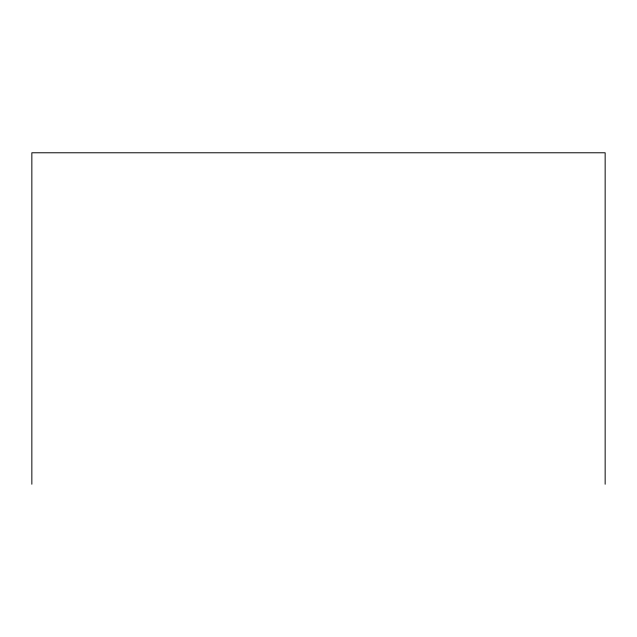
<?xml version="1.0" encoding="UTF-8"?>
<svg xmlns="http://www.w3.org/2000/svg" width="637" height="637" viewBox="0 0 637 637"><rect width="100%" height="100%" fill="white"/><g stroke="black" fill="none" stroke-linecap="round" stroke-linejoin="round"><path stroke-width="0.96" d="M605.15 484.224L605.15 152.776L31.85 152.776L31.85 484.224"/></g></svg>
